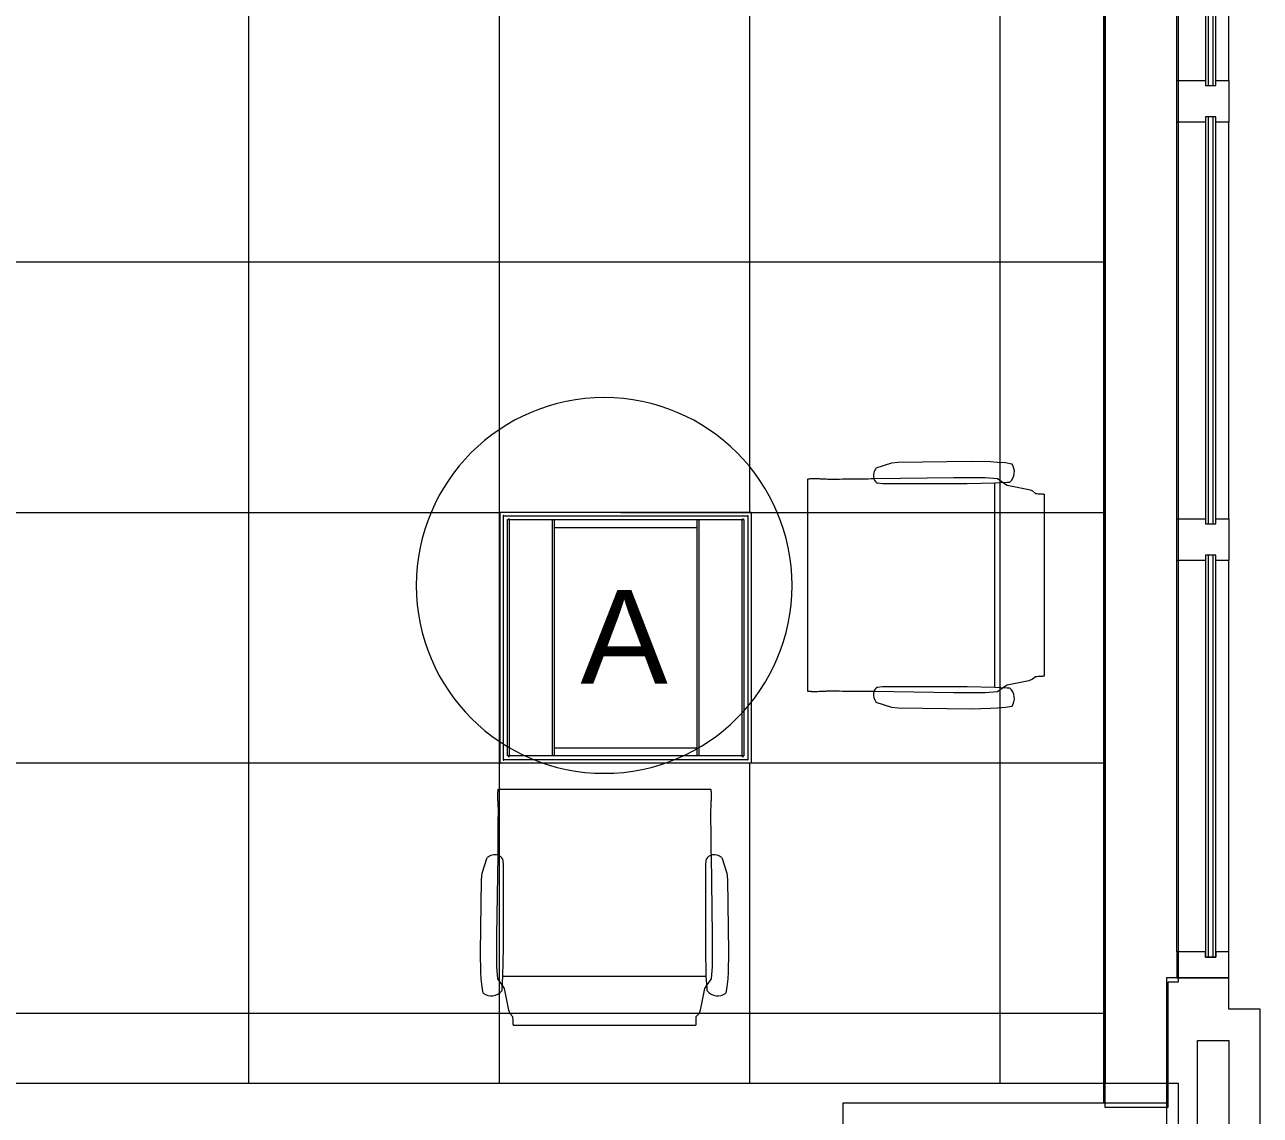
# Model space of a CAD drawing. Header units: inches. Extents: x -1206 to 1060, y -822 to 854.
# Drawn here: x 22.5 to 140.9, y 235.3 to 339.8 of the extents above; entities that cross this region are included whole.
import ezdxf

# ---------------------------------------------------------------- set-up
doc = ezdxf.new("R2010")
doc.units = ezdxf.units.IN
doc.header["$MEASUREMENT"] = 0
doc.linetypes.add('X1$0$IMPORT-2DASHES', pattern=[163.199999, 71.999999, -24, 9.6, -24, 9.6, -24])
for name, color, linetype, lineweight in [('X1$0$18_0109_REV_dwg _7_', 8, 'Continuous', 9), ('X1$0$A-Anno-Revs-FinF', 7, 'Continuous', 9), ('X1$0$A-CLNG', 13, 'Continuous', 13), ('X1$0$A-CLNG-PATT', 13, 'Continuous', 13), ('X1$0$A-WALL', 113, 'Continuous', 13), ('X1$0$ArchiCAD Windows_Pen_No__4', 7, 'Continuous', 9), ('X1$0$BB Columns_Pen_No__3', 250, 'Continuous', 20), ('X1$0$BB Shell_Pen_No__100', 250, 'Continuous', 20), ('X1$0$E-LITE-EQPM', 33, 'Continuous', 9), ('X1$0$E-LITE-EQPM-IDEN', 33, 'Continuous', 9), ('X1$0$GLZ_GLAZING', 7, 'Continuous', 9), ('X1$0$I-FURN', 30, 'Continuous', 9)]:
    doc.layers.add(name, color=color, linetype=linetype, lineweight=lineweight)
doc.styles.add('X1$0$Arial', font='arial.ttf', dxfattribs={"height": 9})

# ---------------------------------------------------------------- blocks, each defined once
blk = doc.blocks.new('X1$0$Walls 9 - Walls 1-5281932-FIRST FLOOR RCP')
at = {"layer": 'X1$0$A-WALL', "lineweight": 9}
for p, q in [((126.07, 386.06), (132.07, 386.06)), ((126.07, 236.06), (126.07, 386.06)), ((132.07, 386.06), (132.07, 374.06)), ((132.07, 374.06), (133.07, 374.06)), ((133.07, 374.06), (133.07, 248.06)), ((133.07, 248.06), (132.07, 248.06)), ((132.07, 248.06), (132.07, 236.06)), ((132.07, 236.06), (126.07, 236.06))]:
    blk.add_line(p, q, dxfattribs=at)
blk = doc.blocks.new('X1$0$F - CONF TABLE _ROUND-4 CHAIRS_ - Lam 30Dia Single-Column Base-5450781-FIRST FLOOR RCP')
at = {"layer": 'X1$0$I-FURN'}
for p, q in [((-26.44, 39.41), (-9.01, 39.41)), ((-27.3, 35.86), (-26.9, 37.93)), ((-26.9, 37.93), (-26.82, 38.17)), ((-26.82, 38.17), (-26.75, 38.31)), ((-26.75, 38.31), (-26.49, 38.57)), ((-8.95, 38.57), (-8.7, 38.31)), ((-8.7, 38.31), (-8.54, 37.93)), ((-8.54, 37.93), (-8.14, 35.86)), ((-29.52, 34.93), (-29.46, 35.7)), ((-29.46, 35.7), (-29.35, 36.31)), ((-27.93, 34.93), (-27.53, 35.53)), ((-27.57, 36.09), (-27.55, 35.86)), ((-27.55, 35.86), (-27.48, 34.7)), ((-27.53, 35.53), (-27.3, 35.86)), ((-8.14, 35.86), (-7.91, 35.53)), ((-7.96, 34.7), (-7.89, 35.86)), ((-7.91, 35.53), (-7.51, 34.93)), ((-7.89, 35.86), (-7.88, 36.09)), ((-6.1, 36.31), (-5.99, 35.7)), ((-5.99, 35.7), (-5.92, 34.93)), ((-29.56, 34.28), (-29.52, 34.93)), ((-28.03, 33.77), (-27.93, 34.93)), ((-27.48, 34.7), (-27.44, 32.02)), ((-7.96, 34.7), (-27.48, 34.7)), ((-8, 32.02), (-7.96, 34.7)), ((-7.51, 34.93), (-7.41, 33.77)), ((-5.92, 34.93), (-5.89, 34.28)), ((-29.6, 32.42), (-29.56, 34.28)), ((-28.03, 30.77), (-28.03, 33.77)), ((-7.41, 33.77), (-7.41, 30.77)), ((-5.89, 34.28), (-5.84, 32.42)), ((-29.51, 25.42), (-29.6, 32.42)), ((-27.44, 32.02), (-27.44, 23.93)), ((-8, 23.93), (-8, 32.02)), ((-5.84, 32.42), (-5.93, 25.42)), ((-27.93, 23.1), (-28.03, 30.77)), ((-7.41, 30.77), (-7.52, 23.1)), ((-29.45, 24.83), (-29.51, 25.42)), ((-5.93, 25.42), (-6, 24.83)), ((-28.96, 23.33), (-29.45, 24.83)), ((-27.44, 23.93), (-27.49, 23.43)), ((-7.95, 23.43), (-8, 23.93)), ((-6, 24.83), (-6.49, 23.33)), ((-7.55, 16.78), (-27.89, 16.78)), ((8.39, 8.52), (9.89, 9.01)), ((9.89, 9.01), (10.49, 9.07)), ((10.49, 9.07), (17.49, 9.17)), ((17.49, 9.17), (19.35, 9.12)), ((19.35, 9.12), (19.99, 9.09)), ((19.99, 9.09), (20.76, 9.02)), ((20.76, 9.02), (21.37, 8.91)), ((1.84, -12.89), (1.84, 7.45)), ((8.17, 7.49), (15.83, 7.6)), ((15.83, 7.6), (18.83, 7.6)), ((18.83, 7.6), (20, 7.49)), ((20.93, 7.11), (19.76, 7.04)), ((20, 7.49), (20.59, 7.09)), ((21.15, 7.13), (20.93, 7.11)), ((8.99, 7), (8.5, 7.06)), ((17.08, 7), (8.99, 7)), ((19.76, 7.04), (17.08, 7)), ((19.76, -12.48), (19.76, 7.04)), ((20.59, 7.09), (20.93, 6.86)), ((20.93, 6.86), (22.99, 6.46)), ((22.99, 6.46), (23.23, 6.38)), ((23.23, 6.38), (23.37, 6.31)), ((23.37, 6.31), (23.63, 6.05)), ((24.48, 6), (24.48, -11.43)), ((23.37, -11.74), (22.99, -11.89)), ((23.63, -11.49), (23.37, -11.74)), ((15.83, -13.03), (8.17, -12.92)), ((8.5, -12.49), (8.99, -12.43)), ((8.99, -12.43), (17.08, -12.43)), ((17.08, -12.43), (19.76, -12.48)), ((20, -12.93), (18.83, -13.03)), ((19.76, -12.48), (20.93, -12.54)), ((20.59, -12.52), (20, -12.93)), ((20.93, -12.29), (20.59, -12.52)), ((22.99, -11.89), (20.93, -12.29)), ((20.93, -12.54), (21.15, -12.56)), ((9.89, -14.44), (8.39, -13.95)), ((18.83, -13.03), (15.83, -13.03)), ((10.49, -14.5), (9.89, -14.44)), ((17.49, -14.6), (10.49, -14.5)), ((19.35, -14.55), (17.49, -14.6)), ((19.99, -14.52), (19.35, -14.55)), ((20.76, -14.45), (19.99, -14.52)), ((21.37, -14.34), (20.76, -14.45))]:
    blk.add_line(p, q, dxfattribs=at)
for centre, radius, start, end in [((-28.58, 35.24), 1.32, 40.065, 125.935), ((-6.87, 35.24), 1.32, 54.065, 139.935), ((-28.24, 24.18), 1.12, 229.743, 286.0891), ((-28.15, 23.85), 0.781, 286.8466, 327.6782), ((-7.29, 23.85), 0.781, 212.3218, 253.1534), ((-7.21, 24.18), 1.12, 253.9109, 310.257), ((-17.69, -2.75), 18, 0, 180), ((9.24, 7.8), 1.12, 139.743, 196.0891), ((20.31, 8.14), 1.32, 310.065, 35.935), ((8.91, 7.72), 0.781, 196.8466, 237.6782), ((-17.69, -2.75), 18, 180, 0), ((9.24, -13.23), 1.12, 163.9109, 220.257), ((8.91, -13.15), 0.781, 122.3218, 163.1534), ((20.31, -13.57), 1.32, 324.065, 49.935)]:
    blk.add_arc(centre, radius, start, end, dxfattribs=at)
for points, knots in [([(-26.49, 38.57), (-26.49, 38.62), (-26.49, 38.76), (-26.48, 38.94), (-26.48, 39.09), (-26.47, 39.19), (-26.46, 39.28), (-26.45, 39.34), (-26.45, 39.39), (-26.44, 39.41), (-26.44, 39.41)], [-1, -1, -1, -1, -0.888889, -0.666667, -0.555556, -0.444444, -0.333333, -0.222222, -0.111111, 0, 0, 0, 0]), ([(-9.01, 39.41), (-9, 39.41), (-9, 39.39), (-8.99, 39.34), (-8.98, 39.25), (-8.96, 39.03), (-8.95, 38.76), (-8.95, 38.57)], [-1, -1, -1, -1, -0.888889, -0.777778, -0.666667, -0.444444, 0, 0, 0, 0]), ([(-27.89, 16.78), (-27.9, 16.78), (-27.92, 16.85), (-27.94, 17.15), (-27.94, 17.48), (-27.94, 17.64), (-27.94, 17.72)], [-1, -1, -1, -1, -0.727273, -0.363636, -0.181818, 0, 0, 0, 0]), ([(-7.51, 17.72), (-7.51, 17.6), (-7.5, 17.39), (-7.51, 17.16), (-7.52, 17.02), (-7.52, 16.94), (-7.53, 16.87), (-7.54, 16.81), (-7.54, 16.78), (-7.55, 16.78), (-7.55, 16.78)], [-1, -1, -1, -1, -0.727273, -0.545455, -0.454545, -0.363636, -0.272727, -0.181818, -0.090909, 0, 0, 0, 0]), ([(1.84, 7.45), (1.84, 7.46), (1.91, 7.48), (2.21, 7.5), (2.54, 7.5), (2.7, 7.5), (2.78, 7.5)], [-1, -1, -1, -1, -0.727273, -0.363636, -0.181818, 0, 0, 0, 0]), ([(23.63, 6.05), (23.68, 6.05), (23.82, 6.05), (24, 6.05), (24.15, 6.04), (24.25, 6.03), (24.34, 6.03), (24.41, 6.02), (24.45, 6.01), (24.47, 6), (24.48, 6)], [-1, -1, -1, -1, -0.888889, -0.666667, -0.555556, -0.444444, -0.333333, -0.222222, -0.111111, 0, 0, 0, 0]), ([(24.48, -11.43), (24.47, -11.43), (24.45, -11.44), (24.41, -11.45), (24.32, -11.46), (24.1, -11.48), (23.82, -11.48), (23.63, -11.49)], [-1, -1, -1, -1, -0.888889, -0.777778, -0.666667, -0.444444, 0, 0, 0, 0]), ([(2.78, -12.93), (2.66, -12.93), (2.45, -12.93), (2.22, -12.93), (2.08, -12.92), (2, -12.92), (1.93, -12.91), (1.88, -12.9), (1.84, -12.89), (1.84, -12.89), (1.84, -12.89)], [-1, -1, -1, -1, -0.727273, -0.545455, -0.454545, -0.363636, -0.272727, -0.181818, -0.090909, 0, 0, 0, 0])]:
    blk.add_open_spline(points, degree=3, knots=knots, dxfattribs=at)
for points in [[(-27.89, 18.69), (-27.89, 19.43), (-27.9, 20.91), (-27.92, 22.37), (-27.93, 23.1)], [(-7.52, 23.1), (-7.53, 22.37), (-7.54, 20.91), (-7.55, 19.43), (-7.56, 18.69)], [(-27.94, 17.72), (-27.93, 17.88), (-27.91, 18.21), (-27.9, 18.53), (-27.89, 18.69)], [(-7.56, 18.69), (-7.55, 18.53), (-7.53, 18.21), (-7.52, 17.88), (-7.51, 17.72)], [(2.78, 7.5), (2.94, 7.49), (3.27, 7.48), (3.59, 7.46), (3.75, 7.45)], [(3.75, 7.45), (4.49, 7.45), (5.97, 7.46), (7.44, 7.48), (8.17, 7.49)], [(3.75, -12.88), (3.59, -12.89), (3.27, -12.91), (2.94, -12.92), (2.78, -12.93)], [(8.17, -12.92), (7.44, -12.91), (5.97, -12.9), (4.49, -12.89), (3.75, -12.88)]]:
    blk.add_open_spline(points, degree=3, dxfattribs=at)
blk = doc.blocks.new('X1$0$18_0109_REV_dwg _7__window-fixed-5632552-FIRST FLOOR RCP')
at = {"layer": 'X1$0$ArchiCAD Windows_Pen_No__4', "color": 253, "linetype": 'X1$0$IMPORT-2DASHES'}
for p, q in [((-6723.6, 3788.31), (-6761.1, 3788.31)), ((-6681.6, 3788.31), (-6719.6, 3788.31)), ((-6640.1, 3788.31), (-6677.6, 3788.31)), ((-6723.6, 3783.31), (-6761.1, 3783.31)), ((-6681.6, 3783.31), (-6719.6, 3783.31)), ((-6640.09, 3783.31), (-6677.6, 3783.31))]:
    blk.add_line(p, q, dxfattribs=at)
at = {"layer": 'X1$0$ArchiCAD Windows_Pen_No__4', "color": 253, "flags": 128}
for points in [[(-6723.17, 3788.31), (-6721.6, 3788.31), (-6720.02, 3788.31)], [(-6681.17, 3788.31), (-6679.6, 3788.31), (-6678.02, 3788.31)]]:
    blk.add_lwpolyline(points, dxfattribs=at)
at = {"layer": 'X1$0$GLZ_GLAZING', "color": 253}
for p, q in [((-6723.1, 3786.81), (-6761.6, 3786.81)), ((-6761.6, 3786.32), (-6723.1, 3786.32)), ((-6681.1, 3786.81), (-6720.1, 3786.81)), ((-6720.1, 3786.32), (-6681.1, 3786.32)), ((-6639.59, 3786.81), (-6678.1, 3786.81)), ((-6678.1, 3786.32), (-6639.6, 3786.32))]:
    blk.add_line(p, q, dxfattribs=at)
at = {"layer": 'X1$0$GLZ_GLAZING', "color": 253, "flags": 128}
for points in [[(-6763.6, 3783.31), (-6761.1, 3783.31), (-6761.1, 3786.06), (-6761.6, 3786.06), (-6761.6, 3787.06), (-6761.1, 3787.06), (-6761.1, 3788.31), (-6763.6, 3788.31), (-6763.6, 3787.06), (-6763.6, 3786.06)], [(-6719.6, 3783.31), (-6723.6, 3783.31), (-6723.6, 3786.06), (-6723.1, 3786.06), (-6723.1, 3787.06), (-6723.6, 3787.06), (-6723.6, 3788.31), (-6719.6, 3788.31), (-6719.6, 3787.06), (-6720.1, 3787.06), (-6720.1, 3786.06), (-6719.6, 3786.06)], [(-6677.6, 3783.31), (-6681.6, 3783.31), (-6681.6, 3786.06), (-6681.1, 3786.06), (-6681.1, 3787.06), (-6681.6, 3787.06), (-6681.6, 3788.31), (-6677.6, 3788.31), (-6677.6, 3787.06), (-6678.1, 3787.06), (-6678.1, 3786.06), (-6677.6, 3786.06)], [(-6637.6, 3783.31), (-6637.6, 3788.31), (-6640.1, 3788.31), (-6640.09, 3787.06), (-6639.59, 3787.06), (-6639.59, 3786.06), (-6640.09, 3786.06), (-6640.09, 3783.31)], [(-6681.1, 3786.06), (-6681.1, 3787.06), (-6720.1, 3787.06), (-6720.1, 3786.07), (-6681.59, 3786.07)]]:
    blk.add_lwpolyline(points, close=True, dxfattribs=at)
for points in [[(-6723.1, 3786.06), (-6723.1, 3787.06), (-6761.6, 3787.06), (-6761.6, 3786.07), (-6723.1, 3786.07)], [(-6639.59, 3786.06), (-6639.59, 3787.06), (-6678.1, 3787.06), (-6678.1, 3786.07), (-6639.59, 3786.07)]]:
    blk.add_lwpolyline(points, dxfattribs=at)
blk = doc.blocks.new('X1$0$18_0109_REV_dwg _7_-5631515-FIRST FLOOR RCP')
at = {"layer": 'X1$0$A-Anno-Revs-FinF', "color": 253}
blk.add_line((-6240.69, 3159.07), (-6240.69, 3309.07), dxfattribs=at)
at = {"layer": 'X1$0$BB Columns_Pen_No__3', "color": 9, "flags": 128}
blk.add_lwpolyline([(-6234.69, 3159.07), (-6265.69, 3159.07), (-6265.69, 3129.07), (-6234.69, 3129.07)], dxfattribs=at)
at = {"layer": 'X1$0$BB Shell_Pen_No__100', "color": 9, "flags": 128}
for points in [[(-6225.69, 3168.07), (-6228.69, 3168.07), (-6228.69, 3171.07), (-6234.69, 3171.07), (-6234.69, 3165.07), (-6234.69, 3123.07), (-6234.69, 3117.07), (-6228.69, 3117.07), (-6228.69, 3120.07), (-6225.69, 3120.07)], [(-6228.69, 3123.07), (-6231.69, 3123.07), (-6231.69, 3165.07), (-6228.69, 3165.07)]]:
    blk.add_lwpolyline(points, close=True, dxfattribs=at)
at = {"rotation": 270}
blk.add_blockref('X1$0$18_0109_REV_dwg _7__window-fixed-5632552-FIRST FLOOR RCP', (-10017, -3466.53), dxfattribs=at)
blk = doc.blocks.new('X1$0$L-Recessed-Axis-Duo - 2 x 2-V25-FIRST FLOOR RCP')
at = {"layer": 'X1$0$E-LITE-EQPM'}
for p, q in [((-12.03, 12.03), (-12.03, -12.03)), ((12.03, 12.03), (-12.03, 12.03)), ((12.03, -12.03), (12.03, 12.03)), ((-11.7, 11.7), (-11.7, -11.7)), ((11.7, 11.7), (-11.7, 11.7)), ((-11.37, 11.26), (-11.37, 11.27)), ((-11.37, 11.14), (-11.37, 11.26)), ((-11.37, 11.14), (11.38, 11.14)), ((11.32, 11.32), (-11.32, 11.32)), ((-11.32, 11.32), (-11.32, -11.32)), ((11.32, -11.32), (11.32, 11.32)), ((11.38, 11.27), (11.38, 11.26)), ((11.38, 11.26), (11.38, 11.14)), ((11.7, -11.7), (11.7, 11.7)), ((-11.32, 7.03), (11.32, 7.03)), ((-11.32, 7.02), (11.32, 7.02)), ((-11.32, 6.85), (11.32, 6.85)), ((-10.57, 6.86), (-10.57, -6.86)), ((10.57, -6.86), (10.57, 6.86)), ((11.32, -6.85), (-11.32, -6.85)), ((-11.32, -7.02), (11.32, -7.02)), ((-11.32, -7.03), (11.32, -7.03)), ((-11.7, -11.7), (11.7, -11.7)), ((-11.37, -11.26), (-11.37, -11.14)), ((-11.37, -11.14), (11.38, -11.14)), ((-11.37, -11.27), (-11.37, -11.26)), ((-11.32, -11.32), (11.32, -11.32)), ((11.38, -11.14), (11.38, -11.26)), ((11.38, -11.26), (11.38, -11.27)), ((-12.03, -12.03), (12.03, -12.03))]:
    blk.add_line(p, q, dxfattribs=at)
for points, knots in [([(-11.97, 11.97), (-11.98, 11.98), (-11.98, 11.98), (-11.99, 11.99), (-12, 12), (-12.01, 12.01), (-12.01, 12.01), (-12.02, 12.02), (-12.02, 12.02), (-12.03, 12.03), (-12.03, 12.03), (-12.03, 12.03), (-12.03, 12.03)], [0, 0, 0, 0, 0.166667, 0.25, 0.333333, 0.416667, 0.5, 0.583333, 0.666667, 0.75, 0.833333, 1, 1, 1, 1]), ([(11.97, 11.97), (11.98, 11.98), (11.98, 11.98), (11.99, 11.99), (12, 12), (12.01, 12.01), (12.01, 12.01), (12.02, 12.02), (12.02, 12.02), (12.03, 12.03), (12.03, 12.03), (12.03, 12.03), (12.03, 12.03)], [0, 0, 0, 0, 0.166667, 0.25, 0.333333, 0.416667, 0.5, 0.583333, 0.666667, 0.75, 0.833333, 1, 1, 1, 1]), ([(-11.7, 11.7), (-11.7, 11.7), (-11.7, 11.7), (-11.7, 11.7), (-11.71, 11.71), (-11.71, 11.71), (-11.72, 11.72), (-11.72, 11.72), (-11.73, 11.73), (-11.73, 11.73)], [0, 0, 0, 0, 0.166667, 0.333333, 0.458333, 0.583333, 0.708333, 0.833333, 1, 1, 1, 1]), ([(-11.64, 11.64), (-11.65, 11.65), (-11.65, 11.65), (-11.66, 11.66), (-11.67, 11.67), (-11.68, 11.68), (-11.68, 11.68), (-11.69, 11.69), (-11.69, 11.69), (-11.7, 11.7), (-11.7, 11.7), (-11.7, 11.7), (-11.7, 11.7)], [0, 0, 0, 0, 0.166667, 0.25, 0.333333, 0.416667, 0.5, 0.583333, 0.666667, 0.75, 0.833333, 1, 1, 1, 1]), ([(11.64, 11.64), (11.65, 11.65), (11.65, 11.65), (11.66, 11.66), (11.67, 11.67), (11.68, 11.68), (11.68, 11.68), (11.69, 11.69), (11.69, 11.69), (11.7, 11.7), (11.7, 11.7), (11.7, 11.7), (11.7, 11.7)], [0, 0, 0, 0, 0.166667, 0.25, 0.333333, 0.416667, 0.5, 0.583333, 0.666667, 0.75, 0.833333, 1, 1, 1, 1]), ([(11.7, 11.7), (11.7, 11.7), (11.7, 11.7), (11.7, 11.7), (11.71, 11.71), (11.71, 11.71), (11.72, 11.72), (11.72, 11.72), (11.73, 11.73), (11.73, 11.73)], [0, 0, 0, 0, 0.166667, 0.333333, 0.458333, 0.583333, 0.708333, 0.833333, 1, 1, 1, 1]), ([(-11.73, -11.73), (-11.73, -11.73), (-11.72, -11.72), (-11.71, -11.71), (-11.71, -11.71), (-11.7, -11.7), (-11.7, -11.7), (-11.7, -11.7), (-11.7, -11.7)], [-1, -1, -1, -1, -0.75, -0.583333, -0.458333, -0.333333, -0.166667, 0, 0, 0, 0]), ([(-11.7, -11.7), (-11.7, -11.7), (-11.7, -11.7), (-11.7, -11.7), (-11.69, -11.69), (-11.69, -11.69), (-11.68, -11.68), (-11.68, -11.68), (-11.67, -11.67), (-11.66, -11.66), (-11.65, -11.65), (-11.65, -11.65), (-11.64, -11.64)], [-1, -1, -1, -1, -0.833333, -0.75, -0.666667, -0.583333, -0.5, -0.416667, -0.333333, -0.25, -0.166667, 0, 0, 0, 0]), ([(11.64, -11.64), (11.65, -11.65), (11.65, -11.65), (11.66, -11.66), (11.67, -11.67), (11.68, -11.68), (11.68, -11.68), (11.69, -11.69), (11.69, -11.69), (11.7, -11.7), (11.7, -11.7), (11.7, -11.7), (11.7, -11.7)], [0, 0, 0, 0, 0.166667, 0.25, 0.333333, 0.416667, 0.5, 0.583333, 0.666667, 0.75, 0.833333, 1, 1, 1, 1]), ([(11.7, -11.7), (11.7, -11.7), (11.7, -11.7), (11.7, -11.7), (11.71, -11.71), (11.71, -11.71), (11.72, -11.72), (11.72, -11.72), (11.73, -11.73), (11.73, -11.73)], [0, 0, 0, 0, 0.166667, 0.333333, 0.458333, 0.583333, 0.708333, 0.833333, 1, 1, 1, 1]), ([(-12.03, -12.03), (-12.03, -12.03), (-12.03, -12.03), (-12.03, -12.03), (-12.02, -12.02), (-12.02, -12.02), (-12.01, -12.01), (-12.01, -12.01), (-12, -12), (-11.99, -11.99), (-11.98, -11.98), (-11.98, -11.98), (-11.97, -11.97)], [-1, -1, -1, -1, -0.833333, -0.75, -0.666667, -0.583333, -0.5, -0.416667, -0.333333, -0.25, -0.166667, 0, 0, 0, 0]), ([(11.97, -11.97), (11.98, -11.98), (11.98, -11.98), (11.99, -11.99), (12, -12), (12.01, -12.01), (12.01, -12.01), (12.02, -12.02), (12.02, -12.02), (12.03, -12.03), (12.03, -12.03), (12.03, -12.03), (12.03, -12.03)], [0, 0, 0, 0, 0.166667, 0.25, 0.333333, 0.416667, 0.5, 0.583333, 0.666667, 0.75, 0.833333, 1, 1, 1, 1])]:
    blk.add_open_spline(points, degree=3, knots=knots, dxfattribs=at)
blk = doc.blocks.new('X1')
at = {"layer": 'X1$0$A-CLNG-PATT'}
h = blk.add_hatch(dxfattribs=at)
h.set_pattern_fill('FP1_21', color=256, style=0, pattern_type=2)
h.set_pattern_definition([(90, (44.013, 389.06), (24, -1e-15), []), (0, (44.013, 389.06), (0, -24), [])])
h.paths.add_polyline_path([(-8.62, 238.38), (126.07, 238.38), (126.07, 386.06), (101.07, 386.06), (101.07, 416.06), (126.07, 416.06), (126.07, 474.31), (-27.99, 474.31), (-27.99, 238.38)], flags=0)
h.paths.add_polyline_path([(92.17, 269.03), (68.11, 269.06), (68.14, 293.09), (92.17, 293.06), (92.17, 269.03)], flags=0)
h.paths.add_polyline_path([(20.11, 269.03), (-3.89, 269.06), (-3.86, 293.09), (20.17, 293.06), (20.14, 269.03), (20.12, 269.03)], flags=0)
h.paths.add_polyline_path([(14.99, 270.49), (14.99, 291.63), (1.29, 291.63), (1.29, 270.49), (12.68, 270.49)], flags=0)
h.paths.add_polyline_path([(81.88, 270.49), (86.99, 270.49), (86.99, 291.63), (73.29, 291.63), (73.29, 270.49), (76.55, 270.49)], flags=0)
h.paths.add_polyline_path([(68.44, 341.36), (68.44, 364.76), (91.84, 364.76), (91.84, 341.36), (71.23, 341.36)], flags=0)
h.paths.add_polyline_path([(12.68, 341.36), (-3.56, 341.36), (-3.56, 364.76), (19.84, 364.76), (19.84, 341.36), (18, 341.36)], flags=0)
h.paths.add_polyline_path([(-3.56, 413.36), (-3.56, 436.76), (19.84, 436.76), (19.84, 413.36), (-3.29, 413.36)], flags=0)
h.paths.add_polyline_path([(84.54, 413.36), (68.44, 413.36), (68.44, 436.76), (91.84, 436.76), (91.84, 413.36), (87.2, 413.36)], flags=0)
at = {"layer": 'X1$0$A-CLNG'}
blk.add_line((126.07, 386.06), (126.07, 238.38), dxfattribs=at)
at = {"layer": 'X1$0$A-WALL'}
for p, q in [((-32.61, 238.38), (133.07, 238.38)), ((133.07, 238.38), (133.07, 233.76))]:
    blk.add_line(p, q, dxfattribs=at)
at = {"layer": 'X1$0$18_0109_REV_dwg _7_', "color": 253}
blk.add_blockref('X1$0$18_0109_REV_dwg _7_-5631515-FIRST FLOOR RCP', (6366.63, -2922.6), dxfattribs=at)
at = {"layer": 'X1$0$A-WALL', "lineweight": 9}
blk.add_blockref('X1$0$Walls 9 - Walls 1-5281932-FIRST FLOOR RCP', (0, 0), dxfattribs=at)
at = {"layer": 'X1$0$E-LITE-EQPM', "extrusion": (0, 0, -1), "rotation": 90.00000000000556}
blk.add_blockref('X1$0$L-Recessed-Axis-Duo - 2 x 2-V25-FIRST FLOOR RCP', (-80.14, 281.06), dxfattribs=at)
at = {"layer": 'X1$0$I-FURN', "rotation": 269.999837309661}
blk.add_blockref('X1$0$F - CONF TABLE _ROUND-4 CHAIRS_ - Lam 30Dia Single-Column Base-5450781-FIRST FLOOR RCP', (80.82, 268.38), dxfattribs=at)
at = {"layer": 'X1$0$E-LITE-EQPM-IDEN', "insert": (75.79, 285.65), "char_height": 9, "width": 10.302, "attachment_point": 1, "style": 'X1$0$Arial'}
blk.add_mtext('A', dxfattribs=at)

msp = doc.modelspace()

# ---------------------------------------------------------------- block references
at = {"color": 253}
msp.add_blockref('X1', (0, 0), dxfattribs=at)

doc.saveas('drawing.dxf')
